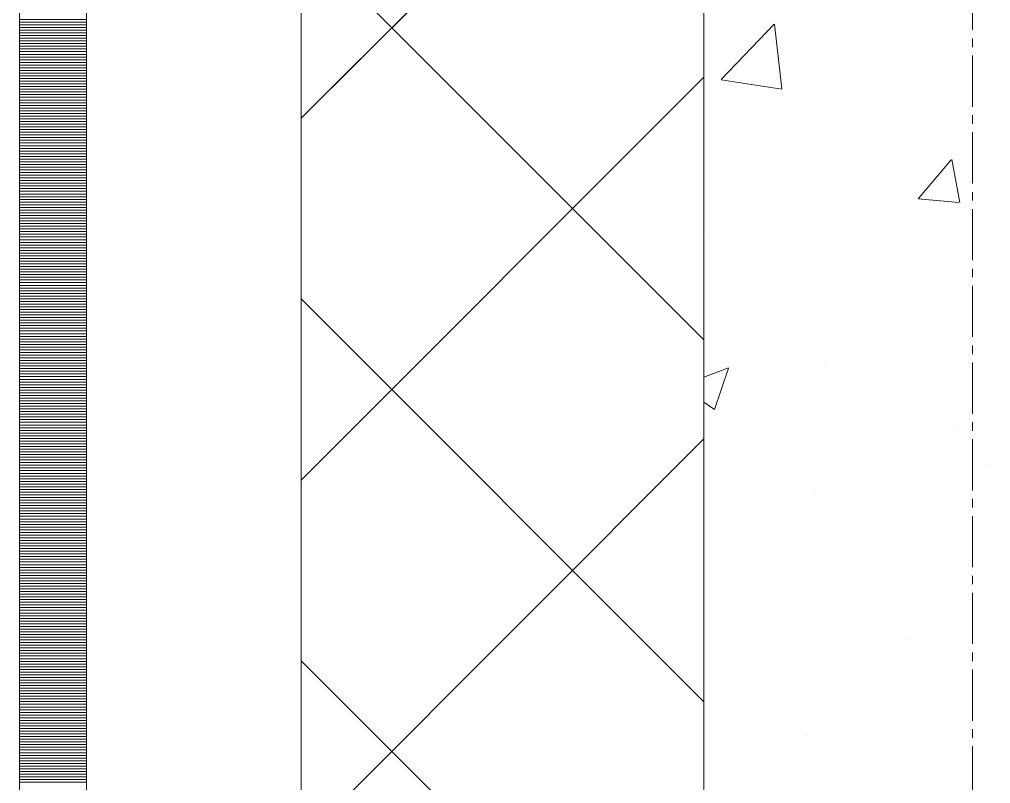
# Model space of a CAD drawing. Header units: millimetres. Extents: x 470010 to 1231400, y -134005 to 421770.
# Drawn here: x 672518.6 to 672880.4, y -10007 to -9722.5 of the extents above; entities that cross this region are included whole.
import ezdxf
from ezdxf.enums import TextEntityAlignment as Align

# ---------------------------------------------------------------- set-up
doc = ezdxf.new("R2010")
doc.units = ezdxf.units.MM
doc.linetypes.add('CENTER2', pattern=[28.575, 19.05, -3.175, 3.175, -3.175])
doc.linetypes.add('DASHED', pattern=[19.05, 12.7, -6.35])
doc.layers.get('Defpoints').update_dxf_attribs({"color": 140})
doc.layers.add('АР_Делит', color=120, linetype='Continuous', lineweight=0, plot=False)
for name, color, linetype, lineweight in [('АР_Стены ПЕНОблок', 52, 'Continuous', 20), ('АР_Тонкая', 254, 'Continuous', 5), ('АР_Утеплитель', 31, 'Continuous', 0), ('АР_Штриховка', 8, 'Continuous', 0)]:
    doc.layers.add(name, color=color, linetype=linetype, lineweight=lineweight)
doc.layers.add('РД_Оси_100', color=7, linetype='Continuous', lineweight=0, true_color=0x525252)
doc.styles.add('style1', font='ARIALN.TTF')

# ---------------------------------------------------------------- blocks, each defined once
blk = doc.blocks.new('СОШ_2200_АР_ОСИ_М100_28.05.24')
at = {"layer": 'АР_Делит', "color": 251, "linetype": 'DASHED', "true_color": 0x636466}
blk.add_lwpolyline([(-355, 13145), (-355, 100855), (37145, 100855), (37145, 129155), (72745, 129155), (72745, 135155), (114955, 135155), (114955, -355)], dxfattribs=at)
at = {"layer": 'РД_Оси_100', "color": 251, "linetype": 'CENTER2', "true_color": 0x636466}
blk.add_line((0, -6155), (0, 139938.679), dxfattribs=at)
blk = doc.blocks.new('A$C9108343f')
at = {"layer": 'АР_Стены ПЕНОблок', "color": 18, "linetype": 'Continuous', "lineweight": 20, "true_color": 0x000000}
blk.add_line((7054.96, 97555), (7054.96, 21355), dxfattribs=at)
at = {"layer": 'АР_Тонкая', "color": 18, "linetype": 'Continuous', "lineweight": 5, "true_color": 0x000000}
for p, q in [((6799.96, 97555), (6799.96, 21355)), ((6824.96, 97555), (6824.96, 21355)), ((6824.96, 21355), (6824.96, 97555)), ((6904.96, 21355), (6904.96, 97555))]:
    blk.add_line(p, q, dxfattribs=at)
at = {"layer": 'АР_Утеплитель', "color": 18, "linetype": 'Continuous', "lineweight": 0, "true_color": 0x000000}
for p, q in [((6904.96, 97555), (6904.96, 21355)), ((7054.96, 21355), (7054.96, 97555))]:
    blk.add_line(p, q, dxfattribs=at)
at = {"layer": 'АР_Штриховка', "color": 18, "linetype": 'Continuous', "lineweight": 0, "true_color": 0x000000}
for p, q in [((6904.96, 90606.97), (7054.96, 90756.97)), ((7054.96, 90524.4), (6904.96, 90674.4)), ((6799.96, 90643.75), (6824.96, 90643.75)), ((6799.96, 90642.75), (6824.96, 90642.75)), ((6799.96, 90641.75), (6824.96, 90641.75)), ((6799.96, 90640.75), (6824.96, 90640.75)), ((7061.35, 90621.42), (7081.13, 90642.04)), ((7084.02, 90617.93), (7081.21, 90642.05)), ((6799.96, 90639.75), (6824.96, 90639.75)), ((6799.96, 90638.75), (6824.96, 90638.75)), ((6799.96, 90637.75), (6824.96, 90637.75)), ((6799.96, 90636.75), (6824.96, 90636.75)), ((6799.96, 90635.75), (6824.96, 90635.75)), ((6799.96, 90634.75), (6824.96, 90634.75)), ((6799.96, 90633.75), (6824.96, 90633.75)), ((6799.96, 90632.75), (6824.96, 90632.75)), ((6799.96, 90631.75), (6824.96, 90631.75)), ((6799.96, 90630.75), (6824.96, 90630.75)), ((6799.96, 90629.75), (6824.96, 90629.75)), ((6799.96, 90628.75), (6824.96, 90628.75)), ((6799.96, 90627.75), (6824.96, 90627.75)), ((6799.96, 90626.75), (6824.96, 90626.75)), ((6799.96, 90625.75), (6824.96, 90625.75)), ((6799.96, 90624.75), (6824.96, 90624.75)), ((6799.96, 90623.75), (6824.96, 90623.75)), ((6799.96, 90622.75), (6824.96, 90622.75)), ((6799.96, 90621.75), (6824.96, 90621.75)), ((6799.96, 90620.75), (6824.96, 90620.75)), ((6799.96, 90619.75), (6824.96, 90619.75)), ((6904.96, 90472.26), (7054.96, 90622.26)), ((7061.41, 90621.29), (7084, 90617.79)), ((6799.96, 90618.75), (6824.96, 90618.75)), ((6799.96, 90617.75), (6824.96, 90617.75)), ((6799.96, 90616.75), (6824.96, 90616.75)), ((6799.96, 90615.75), (6824.96, 90615.75)), ((6799.96, 90614.75), (6824.96, 90614.75)), ((6799.96, 90613.75), (6824.96, 90613.75)), ((6799.96, 90612.75), (6824.96, 90612.75)), ((6799.96, 90611.75), (6824.96, 90611.75)), ((6799.96, 90610.75), (6824.96, 90610.75)), ((6799.96, 90609.75), (6824.96, 90609.75)), ((6799.96, 90608.75), (6824.96, 90608.75)), ((6799.96, 90607.75), (6824.96, 90607.75)), ((6799.96, 90606.75), (6824.96, 90606.75)), ((6799.96, 90605.75), (6824.96, 90605.75)), ((6799.96, 90604.75), (6824.96, 90604.75)), ((6799.96, 90603.75), (6824.96, 90603.75)), ((6799.96, 90602.75), (6824.96, 90602.75)), ((6799.96, 90601.75), (6824.96, 90601.75)), ((6799.96, 90600.75), (6824.96, 90600.75)), ((6799.96, 90599.75), (6824.96, 90599.75)), ((6799.96, 90598.75), (6824.96, 90598.75)), ((6799.96, 90597.75), (6824.96, 90597.75)), ((6799.96, 90596.75), (6824.96, 90596.75)), ((6799.96, 90595.75), (6824.96, 90595.75)), ((6799.96, 90594.75), (6824.96, 90594.75)), ((6799.96, 90593.75), (6824.96, 90593.75)), ((6799.96, 90592.75), (6824.96, 90592.75)), ((6799.96, 90591.75), (6824.96, 90591.75)), ((6799.96, 90590.75), (6824.96, 90590.75)), ((7134.76, 90576.9), (7147.01, 90591.49)), ((7150.23, 90575.62), (7147.3, 90591.54)), ((6799.96, 90589.75), (6824.96, 90589.75)), ((6799.96, 90588.75), (6824.96, 90588.75)), ((6799.96, 90587.75), (6824.96, 90587.75)), ((6799.96, 90586.75), (6824.96, 90586.75)), ((6799.96, 90585.75), (6824.96, 90585.75)), ((6799.96, 90584.75), (6824.96, 90584.75)), ((6799.96, 90583.75), (6824.96, 90583.75)), ((6799.96, 90582.75), (6824.96, 90582.75)), ((6799.96, 90581.75), (6824.96, 90581.75)), ((6799.96, 90580.75), (6824.96, 90580.75)), ((6799.96, 90579.75), (6824.96, 90579.75)), ((6799.96, 90578.75), (6824.96, 90578.75)), ((6799.96, 90577.75), (6824.96, 90577.75)), ((6799.96, 90576.75), (6824.96, 90576.75)), ((6799.96, 90575.75), (6824.96, 90575.75)), ((7134.76, 90576.9), (7149.94, 90575.57)), ((6799.96, 90574.75), (6824.96, 90574.75)), ((6799.96, 90573.75), (6824.96, 90573.75)), ((6799.96, 90572.75), (6824.96, 90572.75)), ((6799.96, 90571.75), (6824.96, 90571.75)), ((6799.96, 90570.75), (6824.96, 90570.75)), ((6799.96, 90569.75), (6824.96, 90569.75)), ((6799.96, 90568.75), (6824.96, 90568.75)), ((6799.96, 90567.75), (6824.96, 90567.75)), ((6799.96, 90566.75), (6824.96, 90566.75)), ((6799.96, 90565.75), (6824.96, 90565.75)), ((6799.96, 90564.75), (6824.96, 90564.75)), ((6799.96, 90563.75), (6824.96, 90563.75)), ((6799.96, 90562.75), (6824.96, 90562.75)), ((6799.96, 90561.75), (6824.96, 90561.75)), ((7056.73, 90563.49), (7056.73, 90563.49)), ((6799.96, 90560.75), (6824.96, 90560.75)), ((6799.96, 90559.75), (6824.96, 90559.75)), ((6799.96, 90558.75), (6824.96, 90558.75)), ((6799.96, 90557.75), (6824.96, 90557.75)), ((6799.96, 90556.75), (6824.96, 90556.75)), ((6799.96, 90555.75), (6824.96, 90555.75)), ((6799.96, 90554.75), (6824.96, 90554.75)), ((6799.96, 90553.75), (6824.96, 90553.75)), ((6799.96, 90552.75), (6824.96, 90552.75)), ((6799.96, 90551.75), (6824.96, 90551.75)), ((6799.96, 90550.75), (6824.96, 90550.75)), ((6799.96, 90549.75), (6824.96, 90549.75)), ((6799.96, 90548.75), (6824.96, 90548.75)), ((6799.96, 90547.75), (6824.96, 90547.75)), ((6799.96, 90546.75), (6824.96, 90546.75)), ((6799.96, 90545.75), (6824.96, 90545.75)), ((6799.96, 90544.75), (6824.96, 90544.75)), ((6799.96, 90543.75), (6824.96, 90543.75)), ((6799.96, 90542.75), (6824.96, 90542.75)), ((6799.96, 90541.75), (6824.96, 90541.75)), ((6799.96, 90540.75), (6824.96, 90540.75)), ((6799.96, 90539.75), (6824.96, 90539.75)), ((7054.96, 90389.7), (6904.96, 90539.7)), ((6799.96, 90538.75), (6824.96, 90538.75)), ((6799.96, 90537.75), (6824.96, 90537.75)), ((6799.96, 90536.75), (6824.96, 90536.75)), ((6799.96, 90535.75), (6824.96, 90535.75)), ((6799.96, 90534.75), (6824.96, 90534.75)), ((6799.96, 90533.75), (6824.96, 90533.75)), ((6799.96, 90532.75), (6824.96, 90532.75)), ((6799.96, 90531.75), (6824.96, 90531.75)), ((6799.96, 90530.75), (6824.96, 90530.75)), ((6799.96, 90529.75), (6824.96, 90529.75)), ((6799.96, 90528.75), (6824.96, 90528.75)), ((6799.96, 90527.75), (6824.96, 90527.75)), ((6799.96, 90526.75), (6824.96, 90526.75)), ((6799.96, 90525.75), (6824.96, 90525.75)), ((6799.96, 90524.75), (6824.96, 90524.75)), ((6799.96, 90523.75), (6824.96, 90523.75)), ((6799.96, 90522.75), (6824.96, 90522.75)), ((6799.96, 90521.75), (6824.96, 90521.75)), ((6799.96, 90520.75), (6824.96, 90520.75)), ((6799.96, 90519.75), (6824.96, 90519.75)), ((6799.96, 90518.75), (6824.96, 90518.75)), ((6799.96, 90517.75), (6824.96, 90517.75)), ((6799.96, 90516.75), (6824.96, 90516.75)), ((6799.96, 90515.75), (6824.96, 90515.75)), ((6799.96, 90514.75), (6824.96, 90514.75)), ((7099.98, 90514.44), (7099.98, 90514.44)), ((6799.96, 90513.75), (6824.96, 90513.75)), ((6799.96, 90512.75), (6824.96, 90512.75)), ((6799.96, 90511.75), (6824.96, 90511.75)), ((6799.96, 90510.75), (6824.96, 90510.75)), ((7054.96, 90510.54), (7064.15, 90514.07)), ((7058.95, 90498.55), (7064.1, 90513.9)), ((6799.96, 90509.75), (6824.96, 90509.75)), ((6799.96, 90508.75), (6824.96, 90508.75)), ((6799.96, 90507.75), (6824.96, 90507.75)), ((6799.96, 90506.75), (6824.96, 90506.75)), ((6799.96, 90505.75), (6824.96, 90505.75)), ((6799.96, 90504.75), (6824.96, 90504.75)), ((6799.96, 90503.75), (6824.96, 90503.75)), ((6799.96, 90502.75), (6824.96, 90502.75)), ((6799.96, 90501.75), (6824.96, 90501.75)), ((6799.96, 90500.75), (6824.96, 90500.75)), ((6799.96, 90499.75), (6824.96, 90499.75)), ((7054.96, 90501.24), (7058.93, 90498.56)), ((6799.96, 90498.75), (6824.96, 90498.75)), ((6799.96, 90497.75), (6824.96, 90497.75)), ((6799.96, 90496.75), (6824.96, 90496.75)), ((6799.96, 90495.75), (6824.96, 90495.75)), ((6799.96, 90494.75), (6824.96, 90494.75)), ((6799.96, 90493.75), (6824.96, 90493.75)), ((6799.96, 90492.75), (6824.96, 90492.75)), ((7149.1, 90492.96), (7149.1, 90492.96)), ((6799.96, 90491.75), (6824.96, 90491.75)), ((6799.96, 90490.75), (6824.96, 90490.75)), ((6799.96, 90489.75), (6824.96, 90489.75)), ((6799.96, 90488.75), (6824.96, 90488.75)), ((6799.96, 90487.75), (6824.96, 90487.75)), ((6799.96, 90486.75), (6824.96, 90486.75)), ((6799.96, 90485.75), (6824.96, 90485.75)), ((6904.96, 90337.56), (7054.96, 90487.56)), ((6799.96, 90484.75), (6824.96, 90484.75)), ((6799.96, 90483.75), (6824.96, 90483.75)), ((6799.96, 90482.75), (6824.96, 90482.75)), ((6799.96, 90481.75), (6824.96, 90481.75)), ((6799.96, 90480.75), (6824.96, 90480.75)), ((6799.96, 90479.75), (6824.96, 90479.75)), ((6799.96, 90478.75), (6824.96, 90478.75)), ((6799.96, 90477.75), (6824.96, 90477.75)), ((6799.96, 90476.75), (6824.96, 90476.75)), ((6799.96, 90475.75), (6824.96, 90475.75)), ((6799.96, 90474.75), (6824.96, 90474.75)), ((7160.12, 90477.24), (7160.12, 90477.24)), ((6799.96, 90473.75), (6824.96, 90473.75)), ((6799.96, 90472.75), (6824.96, 90472.75)), ((6799.96, 90471.75), (6824.96, 90471.75)), ((6799.96, 90470.75), (6824.96, 90470.75)), ((6799.96, 90469.75), (6824.96, 90469.75)), ((6799.96, 90468.75), (6824.96, 90468.75)), ((6799.96, 90467.75), (6824.96, 90467.75)), ((7096.54, 90468.87), (7096.54, 90468.87)), ((6799.96, 90466.75), (6824.96, 90466.75)), ((6799.96, 90465.75), (6824.96, 90465.75)), ((6799.96, 90464.75), (6824.96, 90464.75)), ((6799.96, 90463.75), (6824.96, 90463.75)), ((6799.96, 90462.75), (6824.96, 90462.75)), ((6799.96, 90461.75), (6824.96, 90461.75)), ((6799.96, 90460.75), (6824.96, 90460.75)), ((6799.96, 90459.75), (6824.96, 90459.75)), ((6799.96, 90458.75), (6824.96, 90458.75)), ((6799.96, 90457.75), (6824.96, 90457.75)), ((6799.96, 90456.75), (6824.96, 90456.75)), ((6799.96, 90455.75), (6824.96, 90455.75)), ((6799.96, 90454.75), (6824.96, 90454.75)), ((6799.96, 90453.75), (6824.96, 90453.75)), ((6799.96, 90452.75), (6824.96, 90452.75)), ((6799.96, 90451.75), (6824.96, 90451.75)), ((6799.96, 90450.75), (6824.96, 90450.75)), ((6799.96, 90449.75), (6824.96, 90449.75)), ((6799.96, 90448.75), (6824.96, 90448.75)), ((6799.96, 90447.75), (6824.96, 90447.75)), ((6799.96, 90446.75), (6824.96, 90446.75)), ((6799.96, 90445.75), (6824.96, 90445.75)), ((6799.96, 90444.75), (6824.96, 90444.75)), ((6799.96, 90443.75), (6824.96, 90443.75)), ((6799.96, 90442.75), (6824.96, 90442.75)), ((6799.96, 90441.75), (6824.96, 90441.75)), ((6799.96, 90440.75), (6824.96, 90440.75)), ((6799.96, 90439.75), (6824.96, 90439.75)), ((6799.96, 90438.75), (6824.96, 90438.75)), ((6799.96, 90437.75), (6824.96, 90437.75)), ((6799.96, 90436.75), (6824.96, 90436.75)), ((6799.96, 90435.75), (6824.96, 90435.75)), ((6799.96, 90434.75), (6824.96, 90434.75)), ((6799.96, 90433.75), (6824.96, 90433.75)), ((6799.96, 90432.75), (6824.96, 90432.75)), ((6799.96, 90431.75), (6824.96, 90431.75)), ((6799.96, 90430.75), (6824.96, 90430.75)), ((6799.96, 90429.75), (6824.96, 90429.75)), ((6799.96, 90428.75), (6824.96, 90428.75)), ((6799.96, 90427.75), (6824.96, 90427.75)), ((6799.96, 90426.75), (6824.96, 90426.75)), ((6799.96, 90425.75), (6824.96, 90425.75)), ((6799.96, 90424.75), (6824.96, 90424.75)), ((6799.96, 90423.75), (6824.96, 90423.75)), ((6799.96, 90422.75), (6824.96, 90422.75)), ((6799.96, 90421.75), (6824.96, 90421.75)), ((6799.96, 90420.75), (6824.96, 90420.75)), ((6799.96, 90419.75), (6824.96, 90419.75)), ((6799.96, 90418.75), (6824.96, 90418.75)), ((6799.96, 90417.75), (6824.96, 90417.75)), ((6799.96, 90416.75), (6824.96, 90416.75)), ((6799.96, 90415.75), (6824.96, 90415.75)), ((6799.96, 90414.75), (6824.96, 90414.75)), ((6799.96, 90413.75), (6824.96, 90413.75)), ((7131.48, 90413.72), (7131.48, 90413.72)), ((6799.96, 90412.75), (6824.96, 90412.75)), ((6799.96, 90411.75), (6824.96, 90411.75)), ((6799.96, 90410.75), (6824.96, 90410.75)), ((6799.96, 90409.75), (6824.96, 90409.75)), ((6799.96, 90408.75), (6824.96, 90408.75)), ((6799.96, 90407.75), (6824.96, 90407.75)), ((6799.96, 90406.75), (6824.96, 90406.75)), ((6799.96, 90405.75), (6824.96, 90405.75)), ((6799.96, 90404.75), (6824.96, 90404.75)), ((6799.96, 90403.75), (6824.96, 90403.75)), ((6799.96, 90402.75), (6824.96, 90402.75)), ((7054.96, 90254.99), (6904.96, 90404.99)), ((6799.96, 90401.75), (6824.96, 90401.75)), ((6799.96, 90400.75), (6824.96, 90400.75)), ((6799.96, 90399.75), (6824.96, 90399.75)), ((6799.96, 90398.75), (6824.96, 90398.75)), ((6799.96, 90397.75), (6824.96, 90397.75)), ((6799.96, 90396.75), (6824.96, 90396.75)), ((6799.96, 90395.75), (6824.96, 90395.75)), ((6799.96, 90394.75), (6824.96, 90394.75)), ((6799.96, 90393.75), (6824.96, 90393.75)), ((6799.96, 90392.75), (6824.96, 90392.75)), ((6799.96, 90391.75), (6824.96, 90391.75)), ((6799.96, 90390.75), (6824.96, 90390.75)), ((6799.96, 90389.75), (6824.96, 90389.75)), ((6799.96, 90388.75), (6824.96, 90388.75)), ((6799.96, 90387.75), (6824.96, 90387.75)), ((6799.96, 90386.75), (6824.96, 90386.75)), ((6799.96, 90385.75), (6824.96, 90385.75)), ((6799.96, 90384.75), (6824.96, 90384.75)), ((6799.96, 90383.75), (6824.96, 90383.75)), ((6799.96, 90382.75), (6824.96, 90382.75)), ((6799.96, 90381.75), (6824.96, 90381.75)), ((6799.96, 90380.75), (6824.96, 90380.75)), ((6799.96, 90379.75), (6824.96, 90379.75)), ((6799.96, 90378.75), (6824.96, 90378.75)), ((6799.96, 90377.75), (6824.96, 90377.75)), ((6799.96, 90376.75), (6824.96, 90376.75)), ((7093.3, 90377.06), (7093.3, 90377.06)), ((6799.96, 90375.75), (6824.96, 90375.75)), ((6799.96, 90374.75), (6824.96, 90374.75)), ((6799.96, 90373.75), (6824.96, 90373.75)), ((6799.96, 90372.75), (6824.96, 90372.75)), ((6799.96, 90371.75), (6824.96, 90371.75)), ((6799.96, 90370.75), (6824.96, 90370.75)), ((6799.96, 90369.75), (6824.96, 90369.75)), ((6799.96, 90368.75), (6824.96, 90368.75)), ((6799.96, 90367.75), (6824.96, 90367.75)), ((6799.96, 90366.75), (6824.96, 90366.75)), ((6799.96, 90365.75), (6824.96, 90365.75)), ((6799.96, 90364.75), (6824.96, 90364.75)), ((6799.96, 90363.75), (6824.96, 90363.75)), ((6799.96, 90362.75), (6824.96, 90362.75)), ((6799.96, 90361.75), (6824.96, 90361.75)), ((6799.96, 90360.75), (6824.96, 90360.75)), ((6799.96, 90359.75), (6824.96, 90359.75))]:
    blk.add_line(p, q, dxfattribs=at)
at = {"layer": 'РД_Оси_100'}
blk.add_blockref('СОШ_2200_АР_ОСИ_М100_28.05.24', (7154.96, 6755), dxfattribs=at)
at = {"layer": 'Defpoints', "color": 18, "true_color": 0x000000, "style": 'style1'}
for p in [(143949.34, 316089.12), (143974.98, 281639.5), (143890.4, 273244.71), (143839.99, 264276.81), (143967.75, 254892.38), (12251.96, 104178.14), (12382.58, 96023.14)]:
    blk.add_attdef('АР-ПОМЕЩЕНИЕ:НАИМЕНОВАНИЕ', text='', height=100, dxfattribs=at).set_placement(p, align=Align.MIDDLE)
at = {"layer": 'Defpoints', "color": 18, "true_color": 0x000000, "style": 'style1', "flags": 8}
for p in [(143951.3, 279099.09), (143848.34, 269251.11), (143875.33, 260094.25), (144049.74, 250824.7), (163419.28, 238153.36), (155897.46, 237965.97), (183037.2, 237965.97), (143342.94, 237876.19)]:
    blk.add_attdef('АР-ПОМЕЩЕНИЕ:НАИМЕНОВАНИЕ', text='', height=100, dxfattribs=at).set_placement(p, align=Align.MIDDLE)

msp = doc.modelspace()

# ---------------------------------------------------------------- linework, layer by layer
at = {"layer": 'АР_Стены ПЕНОблок', "color": 18, "linetype": 'Continuous', "lineweight": 20, "true_color": 0x000000}
msp.add_line((672773.57, -2811.242), (672773.57, -79011.242), dxfattribs=at)
at = {"layer": 'АР_Тонкая', "color": 18, "linetype": 'Continuous', "lineweight": 5, "true_color": 0x000000}
for p, q in [((672518.57, -2811.242), (672518.57, -79011.242)), ((672543.57, -2811.242), (672543.57, -79011.242)), ((672543.57, -79011.242), (672543.57, -2811.242)), ((672623.57, -79011.242), (672623.57, -2811.242))]:
    msp.add_line(p, q, dxfattribs=at)
at = {"layer": 'АР_Утеплитель', "color": 18, "linetype": 'Continuous', "lineweight": 0, "true_color": 0x000000}
for p, q in [((672623.57, -2811.242), (672623.57, -79011.242)), ((672773.57, -79011.242), (672773.57, -2811.242))]:
    msp.add_line(p, q, dxfattribs=at)
at = {"layer": 'АР_Штриховка', "color": 18, "linetype": 'Continuous', "lineweight": 0, "true_color": 0x000000}
for p, q in [((672623.57, -9759.275), (672773.57, -9609.275)), ((672773.57, -9841.841), (672623.57, -9691.841)), ((672518.57, -9723.492), (672543.57, -9723.492)), ((672518.57, -9724.492), (672543.57, -9724.492)), ((672779.96, -9744.82), (672799.744, -9724.202)), ((672802.632, -9748.314), (672799.825, -9724.192)), ((672518.57, -9725.492), (672543.57, -9725.492)), ((672518.57, -9726.492), (672543.57, -9726.492)), ((672518.57, -9727.492), (672543.57, -9727.492)), ((672518.57, -9728.492), (672543.57, -9728.492)), ((672518.57, -9729.492), (672543.57, -9729.492)), ((672518.57, -9730.492), (672543.57, -9730.492)), ((672518.57, -9731.492), (672543.57, -9731.492)), ((672518.57, -9732.492), (672543.57, -9732.492)), ((672518.57, -9733.492), (672543.57, -9733.492)), ((672518.57, -9734.492), (672543.57, -9734.492)), ((672518.57, -9735.492), (672543.57, -9735.492)), ((672518.57, -9736.492), (672543.57, -9736.492)), ((672518.57, -9737.492), (672543.57, -9737.492)), ((672518.57, -9738.492), (672543.57, -9738.492)), ((672518.57, -9739.492), (672543.57, -9739.492)), ((672518.57, -9740.492), (672543.57, -9740.492)), ((672518.57, -9741.492), (672543.57, -9741.492)), ((672518.57, -9742.492), (672543.57, -9742.492)), ((672518.57, -9743.492), (672543.57, -9743.492)), ((672518.57, -9744.492), (672543.57, -9744.492)), ((672518.57, -9745.492), (672543.57, -9745.492)), ((672623.57, -9893.978), (672773.57, -9743.978)), ((672780.02, -9744.949), (672802.61, -9748.452)), ((672518.57, -9746.492), (672543.57, -9746.492)), ((672518.57, -9747.492), (672543.57, -9747.492)), ((672518.57, -9748.492), (672543.57, -9748.492)), ((672518.57, -9749.492), (672543.57, -9749.492)), ((672518.57, -9750.492), (672543.57, -9750.492)), ((672518.57, -9751.492), (672543.57, -9751.492)), ((672518.57, -9752.492), (672543.57, -9752.492)), ((672518.57, -9753.492), (672543.57, -9753.492)), ((672518.57, -9754.492), (672543.57, -9754.492)), ((672518.57, -9755.492), (672543.57, -9755.492)), ((672518.57, -9756.492), (672543.57, -9756.492)), ((672518.57, -9757.492), (672543.57, -9757.492)), ((672518.57, -9758.492), (672543.57, -9758.492)), ((672518.57, -9759.492), (672543.57, -9759.492)), ((672518.57, -9760.492), (672543.57, -9760.492)), ((672518.57, -9761.492), (672543.57, -9761.492)), ((672518.57, -9762.492), (672543.57, -9762.492)), ((672518.57, -9763.492), (672543.57, -9763.492)), ((672518.57, -9764.492), (672543.57, -9764.492)), ((672518.57, -9765.492), (672543.57, -9765.492)), ((672518.57, -9766.492), (672543.57, -9766.492)), ((672518.57, -9767.492), (672543.57, -9767.492)), ((672518.57, -9768.492), (672543.57, -9768.492)), ((672518.57, -9769.492), (672543.57, -9769.492)), ((672518.57, -9770.492), (672543.57, -9770.492)), ((672518.57, -9771.492), (672543.57, -9771.492)), ((672518.57, -9772.492), (672543.57, -9772.492)), ((672518.57, -9773.492), (672543.57, -9773.492)), ((672518.57, -9774.492), (672543.57, -9774.492)), ((672853.372, -9789.343), (672865.617, -9774.749)), ((672868.845, -9790.622), (672865.908, -9774.7)), ((672518.57, -9775.492), (672543.57, -9775.492)), ((672518.57, -9776.492), (672543.57, -9776.492)), ((672518.57, -9777.492), (672543.57, -9777.492)), ((672518.57, -9778.492), (672543.57, -9778.492)), ((672518.57, -9779.492), (672543.57, -9779.492)), ((672518.57, -9780.492), (672543.57, -9780.492)), ((672518.57, -9781.492), (672543.57, -9781.492)), ((672518.57, -9782.492), (672543.57, -9782.492)), ((672518.57, -9783.492), (672543.57, -9783.492)), ((672518.57, -9784.492), (672543.57, -9784.492)), ((672518.57, -9785.492), (672543.57, -9785.492)), ((672518.57, -9786.492), (672543.57, -9786.492)), ((672518.57, -9787.492), (672543.57, -9787.492)), ((672518.57, -9788.492), (672543.57, -9788.492)), ((672518.57, -9789.492), (672543.57, -9789.492)), ((672853.372, -9789.347), (672868.554, -9790.675)), ((672518.57, -9790.492), (672543.57, -9790.492)), ((672518.57, -9791.492), (672543.57, -9791.492)), ((672518.57, -9792.492), (672543.57, -9792.492)), ((672518.57, -9793.492), (672543.57, -9793.492)), ((672518.57, -9794.492), (672543.57, -9794.492)), ((672518.57, -9795.492), (672543.57, -9795.492)), ((672518.57, -9796.492), (672543.57, -9796.492)), ((672518.57, -9797.492), (672543.57, -9797.492)), ((672518.57, -9798.492), (672543.57, -9798.492)), ((672518.57, -9799.492), (672543.57, -9799.492)), ((672518.57, -9800.492), (672543.57, -9800.492)), ((672518.57, -9801.492), (672543.57, -9801.492)), ((672518.57, -9802.492), (672543.57, -9802.492)), ((672518.57, -9803.492), (672543.57, -9803.492)), ((672518.57, -9804.492), (672543.57, -9804.492)), ((672518.57, -9805.492), (672543.57, -9805.492)), ((672518.57, -9806.492), (672543.57, -9806.492)), ((672518.57, -9807.492), (672543.57, -9807.492)), ((672518.57, -9808.492), (672543.57, -9808.492)), ((672518.57, -9809.492), (672543.57, -9809.492)), ((672518.57, -9810.492), (672543.57, -9810.492)), ((672518.57, -9811.492), (672543.57, -9811.492)), ((672518.57, -9812.492), (672543.57, -9812.492)), ((672518.57, -9813.492), (672543.57, -9813.492)), ((672518.57, -9814.492), (672543.57, -9814.492)), ((672518.57, -9815.492), (672543.57, -9815.492)), ((672518.57, -9816.492), (672543.57, -9816.492)), ((672518.57, -9817.492), (672543.57, -9817.492)), ((672518.57, -9818.492), (672543.57, -9818.492)), ((672518.57, -9819.492), (672543.57, -9819.492)), ((672518.57, -9820.492), (672543.57, -9820.492)), ((672518.57, -9821.492), (672543.57, -9821.492)), ((672518.57, -9822.492), (672543.57, -9822.492)), ((672518.57, -9823.492), (672543.57, -9823.492)), ((672518.57, -9824.492), (672543.57, -9824.492)), ((672518.57, -9825.492), (672543.57, -9825.492)), ((672518.57, -9826.492), (672543.57, -9826.492)), ((672518.57, -9827.492), (672543.57, -9827.492)), ((672518.57, -9828.492), (672543.57, -9828.492)), ((672518.57, -9829.492), (672543.57, -9829.492)), ((672773.57, -9976.545), (672623.57, -9826.545)), ((672518.57, -9830.492), (672543.57, -9830.492)), ((672518.57, -9831.492), (672543.57, -9831.492)), ((672518.57, -9832.492), (672543.57, -9832.492)), ((672518.57, -9833.492), (672543.57, -9833.492)), ((672518.57, -9834.492), (672543.57, -9834.492)), ((672518.57, -9835.492), (672543.57, -9835.492)), ((672518.57, -9836.492), (672543.57, -9836.492)), ((672518.57, -9837.492), (672543.57, -9837.492)), ((672518.57, -9838.492), (672543.57, -9838.492)), ((672518.57, -9839.492), (672543.57, -9839.492)), ((672518.57, -9840.492), (672543.57, -9840.492)), ((672518.57, -9841.492), (672543.57, -9841.492)), ((672518.57, -9842.492), (672543.57, -9842.492)), ((672518.57, -9843.492), (672543.57, -9843.492)), ((672518.57, -9844.492), (672543.57, -9844.492)), ((672518.57, -9845.492), (672543.57, -9845.492)), ((672518.57, -9846.492), (672543.57, -9846.492)), ((672518.57, -9847.492), (672543.57, -9847.492)), ((672518.57, -9848.492), (672543.57, -9848.492)), ((672518.57, -9849.492), (672543.57, -9849.492)), ((672518.57, -9850.492), (672543.57, -9850.492)), ((672518.57, -9851.492), (672543.57, -9851.492)), ((672518.57, -9852.492), (672543.57, -9852.492)), ((672518.57, -9853.492), (672543.57, -9853.492)), ((672518.57, -9854.492), (672543.57, -9854.492)), ((672773.57, -9855.702), (672782.766, -9852.172)), ((672777.558, -9867.69), (672782.709, -9852.341)), ((672518.57, -9855.492), (672543.57, -9855.492)), ((672518.57, -9856.492), (672543.57, -9856.492)), ((672518.57, -9857.492), (672543.57, -9857.492)), ((672518.57, -9858.492), (672543.57, -9858.492)), ((672518.57, -9859.492), (672543.57, -9859.492)), ((672518.57, -9860.492), (672543.57, -9860.492)), ((672518.57, -9861.492), (672543.57, -9861.492)), ((672518.57, -9862.492), (672543.57, -9862.492)), ((672518.57, -9863.492), (672543.57, -9863.492)), ((672518.57, -9864.492), (672543.57, -9864.492)), ((672518.57, -9865.492), (672543.57, -9865.492)), ((672773.57, -9865.005), (672777.542, -9867.684)), ((672518.57, -9866.492), (672543.57, -9866.492)), ((672518.57, -9867.492), (672543.57, -9867.492)), ((672518.57, -9868.492), (672543.57, -9868.492)), ((672518.57, -9869.492), (672543.57, -9869.492)), ((672518.57, -9870.492), (672543.57, -9870.492)), ((672518.57, -9871.492), (672543.57, -9871.492)), ((672518.57, -9872.492), (672543.57, -9872.492)), ((672518.57, -9873.492), (672543.57, -9873.492)), ((672518.57, -9874.492), (672543.57, -9874.492)), ((672518.57, -9875.492), (672543.57, -9875.492)), ((672518.57, -9876.492), (672543.57, -9876.492)), ((672518.57, -9877.492), (672543.57, -9877.492)), ((672518.57, -9878.492), (672543.57, -9878.492)), ((672518.57, -9879.492), (672543.57, -9879.492)), ((672623.57, -10028.682), (672773.57, -9878.682)), ((672518.57, -9880.492), (672543.57, -9880.492)), ((672518.57, -9881.492), (672543.57, -9881.492)), ((672518.57, -9882.492), (672543.57, -9882.492)), ((672518.57, -9883.492), (672543.57, -9883.492)), ((672518.57, -9884.492), (672543.57, -9884.492)), ((672518.57, -9885.492), (672543.57, -9885.492)), ((672518.57, -9886.492), (672543.57, -9886.492)), ((672518.57, -9887.492), (672543.57, -9887.492)), ((672518.57, -9888.492), (672543.57, -9888.492)), ((672518.57, -9889.492), (672543.57, -9889.492)), ((672518.57, -9890.492), (672543.57, -9890.492)), ((672518.57, -9891.492), (672543.57, -9891.492)), ((672518.57, -9892.492), (672543.57, -9892.492)), ((672518.57, -9893.492), (672543.57, -9893.492)), ((672518.57, -9894.492), (672543.57, -9894.492)), ((672518.57, -9895.492), (672543.57, -9895.492)), ((672518.57, -9896.492), (672543.57, -9896.492)), ((672518.57, -9897.492), (672543.57, -9897.492)), ((672518.57, -9898.492), (672543.57, -9898.492)), ((672518.57, -9899.492), (672543.57, -9899.492)), ((672518.57, -9900.492), (672543.57, -9900.492)), ((672518.57, -9901.492), (672543.57, -9901.492)), ((672518.57, -9902.492), (672543.57, -9902.492)), ((672518.57, -9903.492), (672543.57, -9903.492)), ((672518.57, -9904.492), (672543.57, -9904.492)), ((672518.57, -9905.492), (672543.57, -9905.492)), ((672518.57, -9906.492), (672543.57, -9906.492)), ((672518.57, -9907.492), (672543.57, -9907.492)), ((672518.57, -9908.492), (672543.57, -9908.492)), ((672518.57, -9909.492), (672543.57, -9909.492)), ((672518.57, -9910.492), (672543.57, -9910.492)), ((672518.57, -9911.492), (672543.57, -9911.492)), ((672518.57, -9912.492), (672543.57, -9912.492)), ((672518.57, -9913.492), (672543.57, -9913.492)), ((672518.57, -9914.492), (672543.57, -9914.492)), ((672518.57, -9915.492), (672543.57, -9915.492)), ((672518.57, -9916.492), (672543.57, -9916.492)), ((672518.57, -9917.492), (672543.57, -9917.492)), ((672518.57, -9918.492), (672543.57, -9918.492)), ((672518.57, -9919.492), (672543.57, -9919.492)), ((672518.57, -9920.492), (672543.57, -9920.492)), ((672518.57, -9921.492), (672543.57, -9921.492)), ((672518.57, -9922.492), (672543.57, -9922.492)), ((672518.57, -9923.492), (672543.57, -9923.492)), ((672518.57, -9924.492), (672543.57, -9924.492)), ((672518.57, -9925.492), (672543.57, -9925.492)), ((672518.57, -9926.492), (672543.57, -9926.492)), ((672518.57, -9927.492), (672543.57, -9927.492)), ((672518.57, -9928.492), (672543.57, -9928.492)), ((672518.57, -9929.492), (672543.57, -9929.492)), ((672518.57, -9930.492), (672543.57, -9930.492)), ((672518.57, -9931.492), (672543.57, -9931.492)), ((672518.57, -9932.492), (672543.57, -9932.492)), ((672518.57, -9933.492), (672543.57, -9933.492)), ((672518.57, -9934.492), (672543.57, -9934.492)), ((672518.57, -9935.492), (672543.57, -9935.492)), ((672518.57, -9936.492), (672543.57, -9936.492)), ((672518.57, -9937.492), (672543.57, -9937.492)), ((672518.57, -9938.492), (672543.57, -9938.492)), ((672518.57, -9939.492), (672543.57, -9939.492)), ((672518.57, -9940.492), (672543.57, -9940.492)), ((672518.57, -9941.492), (672543.57, -9941.492)), ((672518.57, -9942.492), (672543.57, -9942.492)), ((672518.57, -9943.492), (672543.57, -9943.492)), ((672518.57, -9944.492), (672543.57, -9944.492)), ((672518.57, -9945.492), (672543.57, -9945.492)), ((672518.57, -9946.492), (672543.57, -9946.492)), ((672518.57, -9947.492), (672543.57, -9947.492)), ((672518.57, -9948.492), (672543.57, -9948.492)), ((672518.57, -9949.492), (672543.57, -9949.492)), ((672518.57, -9950.492), (672543.57, -9950.492)), ((672518.57, -9951.492), (672543.57, -9951.492)), ((672518.57, -9952.492), (672543.57, -9952.492)), ((672518.57, -9953.492), (672543.57, -9953.492)), ((672518.57, -9954.492), (672543.57, -9954.492)), ((672518.57, -9955.492), (672543.57, -9955.492)), ((672518.57, -9956.492), (672543.57, -9956.492)), ((672518.57, -9957.492), (672543.57, -9957.492)), ((672518.57, -9958.492), (672543.57, -9958.492)), ((672518.57, -9959.492), (672543.57, -9959.492)), ((672518.57, -9960.492), (672543.57, -9960.492)), ((672518.57, -9961.492), (672543.57, -9961.492)), ((672518.57, -9962.492), (672543.57, -9962.492)), ((672773.57, -10111.249), (672623.57, -9961.249)), ((672518.57, -9963.492), (672543.57, -9963.492)), ((672518.57, -9964.492), (672543.57, -9964.492)), ((672518.57, -9965.492), (672543.57, -9965.492)), ((672518.57, -9966.492), (672543.57, -9966.492)), ((672518.57, -9967.492), (672543.57, -9967.492)), ((672518.57, -9968.492), (672543.57, -9968.492)), ((672518.57, -9969.492), (672543.57, -9969.492)), ((672518.57, -9970.492), (672543.57, -9970.492)), ((672518.57, -9971.492), (672543.57, -9971.492)), ((672518.57, -9972.492), (672543.57, -9972.492)), ((672518.57, -9973.492), (672543.57, -9973.492)), ((672518.57, -9974.492), (672543.57, -9974.492)), ((672518.57, -9975.492), (672543.57, -9975.492)), ((672518.57, -9976.492), (672543.57, -9976.492)), ((672518.57, -9977.492), (672543.57, -9977.492)), ((672518.57, -9978.492), (672543.57, -9978.492)), ((672518.57, -9979.492), (672543.57, -9979.492)), ((672518.57, -9980.492), (672543.57, -9980.492)), ((672518.57, -9981.492), (672543.57, -9981.492)), ((672518.57, -9982.492), (672543.57, -9982.492)), ((672518.57, -9983.492), (672543.57, -9983.492)), ((672518.57, -9984.492), (672543.57, -9984.492)), ((672518.57, -9985.492), (672543.57, -9985.492)), ((672518.57, -9986.492), (672543.57, -9986.492)), ((672518.57, -9987.492), (672543.57, -9987.492)), ((672518.57, -9988.492), (672543.57, -9988.492)), ((672518.57, -9989.492), (672543.57, -9989.492)), ((672518.57, -9990.492), (672543.57, -9990.492)), ((672518.57, -9991.492), (672543.57, -9991.492)), ((672518.57, -9992.492), (672543.57, -9992.492)), ((672518.57, -9993.492), (672543.57, -9993.492)), ((672518.57, -9994.492), (672543.57, -9994.492)), ((672518.57, -9995.492), (672543.57, -9995.492)), ((672518.57, -9996.492), (672543.57, -9996.492)), ((672518.57, -9997.492), (672543.57, -9997.492)), ((672518.57, -9998.492), (672543.57, -9998.492)), ((672518.57, -9999.492), (672543.57, -9999.492)), ((672518.57, -10000.492), (672543.57, -10000.492)), ((672518.57, -10001.492), (672543.57, -10001.492)), ((672518.57, -10002.492), (672543.57, -10002.492)), ((672518.57, -10003.492), (672543.57, -10003.492)), ((672518.57, -10004.492), (672543.57, -10004.492)), ((672518.57, -10005.492), (672543.57, -10005.492)), ((672518.57, -10006.492), (672543.57, -10006.492))]:
    msp.add_line(p, q, dxfattribs=at)

# ---------------------------------------------------------------- block references
msp.add_blockref('A$C9108343f', (665718.612, -100366.242))
at = {"layer": 'РД_Оси_100'}
msp.add_blockref('СОШ_2200_АР_ОСИ_М100_28.05.24', (672873.57, -93611.242), dxfattribs=at)

doc.saveas('drawing.dxf')
